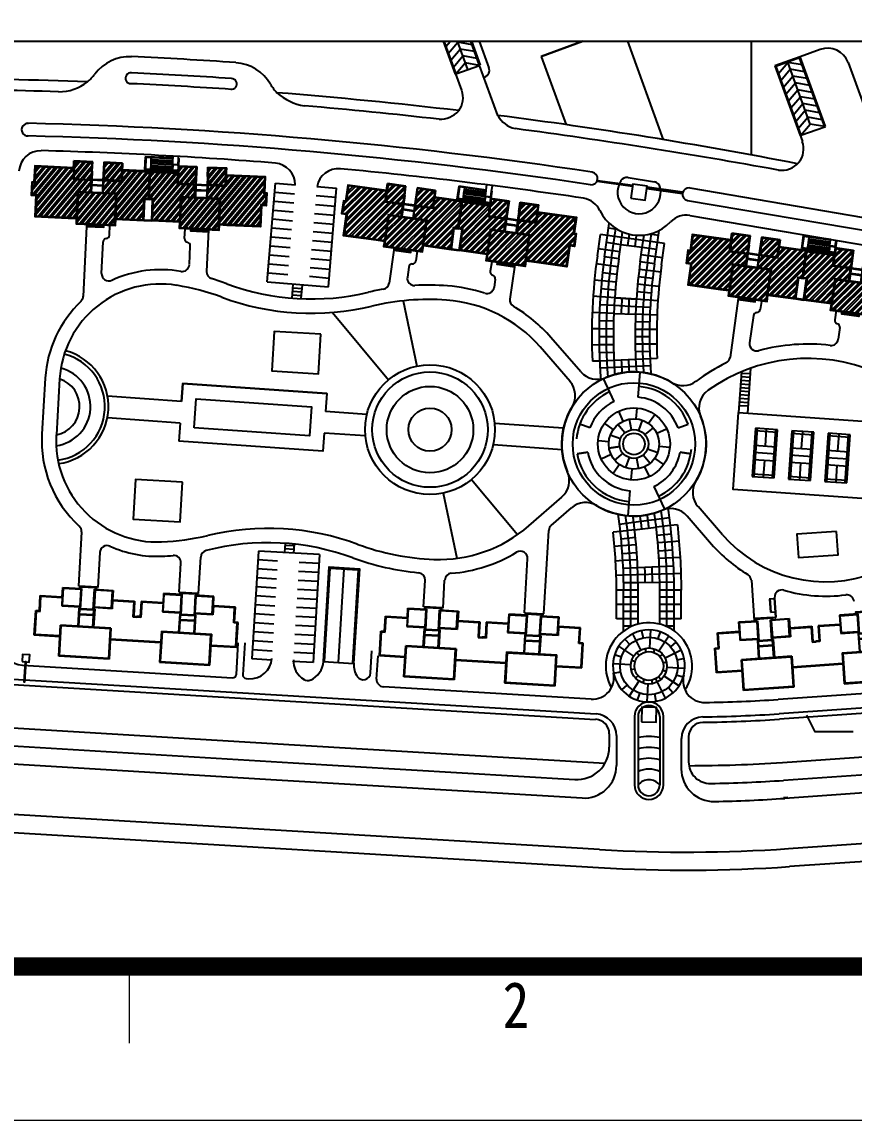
# Model space of a CAD drawing. Extents: x 802298 to 1915382, y -2285475 to -1340051.
# Drawn here: x 1333847 to 1341968, y -2285475 to -2274753 of the extents above; entities that cross this region are included whole.
import ezdxf
from ezdxf.enums import TextEntityAlignment as Align

# ---------------------------------------------------------------- set-up
doc = ezdxf.new("R2010")
doc.units = 0
doc.header["$LTSCALE"] = 1000
doc.header["$MEASUREMENT"] = 0
doc.layers.get('0').update_dxf_attribs({"linetype": 'CONTINUOUS'})
for name, color, linetype in [('PUB_HATCH', 8, 'CONTINUOUS'), ('STAIR', 2, 'CONTINUOUS'), ('建筑', 7, 'CONTINUOUS')]:
    doc.layers.add(name, color=color, linetype=linetype)
doc.layers.add('图框', color=7, linetype='CONTINUOUS', lineweight=5)
doc.styles.add('TKZ1', font='SIMHEI.TTF', dxfattribs={"width": 0.7})

# ---------------------------------------------------------------- blocks, each defined once
blk = doc.blocks.new('图框')
at = {"layer": '图框'}
for p, q in [((-114707, 749), (-114707, 1498)), ((-126000, 0), (0, 0))]:
    blk.add_line(p, q, dxfattribs=at)
at = {"layer": '图框', "const_width": 180}
blk.add_lwpolyline([(-1498, 87496), (-122254, 87496), (-122254, 1498), (-1498, 1498)], close=True, dxfattribs=at)
at = {"layer": '图框', "style": 'TKZ1', "width": 0.85}
blk.add_text('2', height=449, dxfattribs=at).set_placement((-110934, 1124), align=Align.MIDDLE)
blk = doc.blocks.new('羽毛球场')
at = {"color": 0, "linetype": 'ByBlock'}
for p, q in [((6.096, 13.4112), (0, 13.4112)), ((0, 13.4112), (0, 0)), ((6.096, 12.6492), (0, 12.6492)), ((0.4572, 13.4112), (0.4572, 0)), ((3.048, 8.6868), (3.048, 13.4112)), ((5.6388, 0), (5.6388, 13.4112)), ((6.096, 0), (6.096, 13.4112)), ((0, 8.6868), (6.096, 8.6868)), ((0, 6.7056), (6.096, 6.7056)), ((0, 4.7244), (6.096, 4.7244)), ((3.048, 4.7244), (3.048, 0)), ((0, 0.762), (6.096, 0.762)), ((0, 0), (6.096, 0))]:
    blk.add_line(p, q, dxfattribs=at)
blk = doc.blocks.new('asdgre')
at = {"layer": '建筑'}
for p, q in [((32773.31, 12865.43), (32773.46, 12868.02)), ((32773.37, 12863.12), (32773.65, 12867.81)), ((32773.46, 12868.02), (32778.65, 12867.71)), ((32773.65, 12867.81), (32778.44, 12867.52)), ((32778.44, 12867.52), (32778.16, 12862.83)), ((32778.65, 12867.71), (32778.31, 12862.02)), ((32781.91, 12861.81), (32782.25, 12867.5)), ((32782.44, 12867.29), (32782.16, 12862.59)), ((32782.25, 12867.5), (32787.44, 12867.19)), ((32787.23, 12867), (32782.44, 12867.29)), ((32786.95, 12862.31), (32787.23, 12867)), ((32787.44, 12867.19), (32787.28, 12864.59)), ((32801.41, 12866.35), (32801.26, 12863.76)), ((32801.32, 12861.45), (32801.6, 12866.14)), ((32806.6, 12866.04), (32801.41, 12866.35)), ((32801.6, 12866.14), (32806.39, 12865.85)), ((32806.26, 12860.35), (32806.6, 12866.04)), ((32766.97, 12861.6), (32767.22, 12865.79)), ((32767.16, 12861.39), (32767.41, 12865.58)), ((32767.22, 12865.79), (32773.31, 12865.43)), ((32767.41, 12865.58), (32773.3, 12865.23)), ((32773.31, 12865.43), (32773.16, 12862.93)), ((32773.16, 12862.93), (32778.35, 12862.62)), ((32773.37, 12863.12), (32773.37, 12863.12)), ((32773.37, 12863.12), (32778.16, 12862.83)), ((32787.28, 12864.59), (32787.13, 12862.1)), ((32787.27, 12864.39), (32793.16, 12864.04)), ((32787.28, 12864.59), (32793.37, 12864.23)), ((32793.16, 12864.04), (32792.91, 12859.85)), ((32793.37, 12864.23), (32793.12, 12860.03)), ((32795.17, 12864.12), (32794.92, 12859.93)), ((32795.36, 12863.91), (32795.11, 12859.72)), ((32801.26, 12863.76), (32795.17, 12864.12)), ((32801.25, 12863.56), (32795.36, 12863.91)), ((32801.26, 12863.76), (32801.11, 12861.26)), ((32806.08, 12860.56), (32806.39, 12865.85)), ((32810.2, 12865.83), (32809.86, 12860.14)), ((32810.39, 12865.61), (32810.11, 12860.92)), ((32815.39, 12865.51), (32810.2, 12865.83)), ((32815.18, 12865.33), (32810.39, 12865.61)), ((32814.9, 12860.64), (32815.18, 12865.33)), ((32815.23, 12862.92), (32815.08, 12860.42)), ((32815.23, 12862.92), (32815.39, 12865.51)), ((32821.32, 12862.56), (32815.23, 12862.92)), ((32765.56, 12854.77), (32765.97, 12861.66)), ((32765.77, 12854.96), (32766.16, 12861.45)), ((32765.97, 12861.66), (32766.97, 12861.6)), ((32766.16, 12861.45), (32767.16, 12861.39)), ((32777.93, 12862.25), (32777.63, 12857.25)), ((32778.11, 12862.03), (32777.83, 12857.24)), ((32777.93, 12862.25), (32778.13, 12862.23)), ((32778.03, 12860.54), (32782.02, 12860.3)), ((32778.04, 12860.74), (32782.03, 12860.5)), ((32778.11, 12862.03), (32782.11, 12861.79)), ((32778.15, 12862.63), (32778.13, 12862.23)), ((32778.33, 12862.22), (32781.92, 12862.01)), ((32781.82, 12857), (32782.11, 12861.79)), ((32787.13, 12862.1), (32781.94, 12862.41)), ((32782.32, 12861.98), (32782.02, 12856.99)), ((32782.14, 12862.39), (32782.12, 12861.99)), ((32782.12, 12861.99), (32782.32, 12861.98)), ((32786.95, 12862.31), (32782.16, 12862.59)), ((32792.91, 12859.85), (32794.01, 12859.78)), ((32793.12, 12860.03), (32794.02, 12859.98)), ((32794.92, 12859.93), (32794.02, 12859.98)), ((32801.11, 12861.26), (32806.1, 12860.96)), ((32801.32, 12861.45), (32806.11, 12861.16)), ((32805.88, 12860.57), (32805.58, 12855.58)), ((32805.78, 12855.57), (32806.06, 12860.36)), ((32806.08, 12860.56), (32805.88, 12860.57)), ((32810.06, 12860.12), (32806.06, 12860.36)), ((32809.87, 12860.34), (32806.28, 12860.55)), ((32810.06, 12860.12), (32809.77, 12855.33)), ((32810.27, 12860.31), (32809.97, 12855.32)), ((32810.09, 12860.72), (32810.07, 12860.32)), ((32810.27, 12860.31), (32810.07, 12860.32)), ((32815.08, 12860.42), (32810.09, 12860.72)), ((32814.9, 12860.64), (32810.11, 12860.92)), ((32814.9, 12860.64), (32814.9, 12860.64)), ((32821.11, 12862.37), (32815.22, 12862.72)), ((32820.86, 12858.18), (32821.11, 12862.37)), ((32821.07, 12858.36), (32821.32, 12862.56)), ((32772.32, 12848.96), (32772.84, 12857.54)), ((32772.54, 12849.14), (32773.03, 12857.33)), ((32786.81, 12856.71), (32772.84, 12857.54)), ((32786.6, 12856.52), (32773.03, 12857.33)), ((32795.11, 12859.72), (32794.01, 12859.78)), ((32809.97, 12858.63), (32805.98, 12858.87)), ((32809.98, 12858.83), (32805.99, 12859.06)), ((32821.86, 12858.12), (32820.86, 12858.18)), ((32822.07, 12858.3), (32821.07, 12858.36)), ((32821.47, 12851.63), (32821.86, 12858.12)), ((32821.66, 12851.42), (32822.07, 12858.3)), ((32772.65, 12854.35), (32765.56, 12854.77)), ((32772.66, 12854.55), (32765.77, 12854.96)), ((32786.6, 12856.52), (32786.11, 12848.33)), ((32786.81, 12856.71), (32786.3, 12848.12)), ((32800.79, 12855.87), (32800.27, 12847.28)), ((32800.98, 12855.66), (32800.49, 12847.47)), ((32800.79, 12855.87), (32814.76, 12855.03)), ((32800.98, 12855.66), (32814.55, 12854.85)), ((32814.06, 12846.66), (32814.55, 12854.85)), ((32814.25, 12846.45), (32814.76, 12855.03)), ((32800.6, 12852.68), (32786.62, 12853.51)), ((32800.61, 12852.87), (32786.63, 12853.71)), ((32814.57, 12851.84), (32821.66, 12851.42)), ((32814.58, 12852.04), (32821.47, 12851.63)), ((32786.3, 12848.12), (32772.32, 12848.96)), ((32786.11, 12848.33), (32772.54, 12849.14)), ((32800.27, 12847.28), (32814.25, 12846.45)), ((32800.49, 12847.47), (32814.06, 12846.66))]:
    blk.add_line(p, q, dxfattribs=at)
for points in [[(32782.85, 12867.46), (32782.88, 12868.06), (32778.09, 12868.35), (32778.06, 12867.75)], [(32782.65, 12867.47), (32782.67, 12867.87), (32778.28, 12868.13), (32778.26, 12867.74)], [(32806.01, 12866.08), (32806.04, 12866.68), (32810.83, 12866.39), (32810.8, 12865.79)], [(32806.21, 12866.06), (32806.23, 12866.46), (32810.62, 12866.2), (32810.6, 12865.8)]]:
    blk.add_lwpolyline(points, dxfattribs=at)
blk = doc.blocks.new('dgtr')
for points in [[(61135, 744779), (61052, 744185), (65805, 743517), (65889, 744111)], [(61333, 744751), (61278, 744355), (65635, 743743), (65691, 744139)], [(94606, 740075), (94523, 739481), (89770, 740149), (89853, 740743)], [(94408, 740103), (94353, 739707), (89996, 740319), (90051, 740715)]]:
    blk.add_lwpolyline(points)
at = {"layer": 'STAIR', "color": 8}
for p, q in [((79095, 761916), (78594, 758351)), ((79265, 761691), (78820, 758522)), ((86720, 760845), (79095, 761916)), ((86692, 760647), (79265, 761691)), ((80542, 759996), (80751, 761482)), ((87732, 757269), (78820, 758522)), ((80305, 758313), (80514, 759798)), ((80368, 758759), (86310, 757923)), ((80452, 759353), (86393, 758518)), ((80514, 759798), (80542, 759996)), ((80605, 760442), (86546, 759607)), ((80688, 761036), (86630, 760201)), ((80715, 758710), (80798, 759304)), ((81035, 760987), (80951, 760393)), ((81061, 758661), (81145, 759255)), ((81381, 760939), (81298, 760345)), ((81408, 758612), (81491, 759207)), ((81728, 760890), (81644, 760296)), ((81754, 758564), (81838, 759158)), ((82075, 760841), (81991, 760247)), ((82101, 758515), (82185, 759109)), ((82421, 760793), (82338, 760198)), ((82448, 758466), (82531, 759060)), ((82768, 760744), (82684, 760150)), ((82794, 758418), (82878, 759012)), ((83114, 760695), (83031, 760101)), ((83141, 758369), (83224, 758963)), ((83461, 760646), (83377, 760052)), ((83487, 758320), (83571, 758914)), ((83808, 760598), (83724, 760004)), ((83834, 758271), (83918, 758866)), ((84154, 760549), (84071, 759955)), ((84181, 758223), (84264, 758817)), ((84501, 760500), (84417, 759906)), ((84527, 758174), (84611, 758768)), ((84847, 760452), (84764, 759857)), ((84874, 758125), (84957, 758719)), ((85194, 760403), (85110, 759809)), ((85220, 758077), (85304, 758671)), ((85541, 760354), (85457, 759760)), ((85567, 758028), (85651, 758622)), ((85887, 760305), (85804, 759711)), ((85914, 757979), (85997, 758573)), ((86234, 760257), (86150, 759663)), ((86456, 758963), (86247, 757478)), ((86484, 759161), (86692, 760647)), ((86692, 760647), (86720, 760845)), ((87969, 758953), (88192, 760537)), ((88116, 758558), (88390, 760509)), ((88192, 760537), (88390, 760509)), ((87705, 757071), (78594, 758351))]:
    blk.add_line(p, q, dxfattribs=at)
at = {"layer": 'STAIR'}
blk.add_line((87918, 758586), (87941, 758755), dxfattribs=at)
at = {"layer": 'STAIR', "color": 8}
blk.add_lwpolyline([(87941, 758755), (87941, 758755), (80514, 759798), (80542, 759996), (87969, 758953)], dxfattribs=at)
at = {"layer": 'STAIR', "color": 8, "flags": 128}
blk.add_lwpolyline([(79951, 758161), (78822, 758319)], dxfattribs=at)
at = {"layer": '建筑'}
for p, q in [((59469, 762382), (58815, 757728)), ((58937, 760034), (59299, 762608)), ((64448, 761885), (59299, 762608)), ((64222, 761714), (59469, 762382)), ((64222, 761714), (63568, 757060)), ((64086, 759310), (64448, 761885)), ((58937, 760034), (58589, 757558)), ((64086, 759310), (63738, 756834)), ((67518, 761453), (66808, 756403)), ((67688, 761227), (67034, 756573)), ((72667, 760729), (67518, 761453)), ((72442, 760559), (67688, 761227)), ((72442, 760559), (71787, 755905)), ((72667, 760729), (71958, 755679)), ((87918, 758586), (87208, 753536)), ((87918, 758586), (93067, 757862)), ((58589, 757558), (59975, 757363)), ((58815, 757728), (60201, 757533)), ((59975, 757363), (63738, 756834)), ((60201, 757533), (63568, 757060)), ((63540, 756862), (63067, 753495)), ((63738, 756834), (63265, 753467)), ((66627, 755115), (63558, 755547)), ((66808, 756403), (63738, 756834)), ((66836, 756601), (63766, 757032)), ((66808, 756403), (66335, 753036)), ((66533, 753008), (67006, 756375)), ((70571, 755874), (66808, 756403)), ((70401, 756100), (67034, 756573)), ((71787, 755905), (70401, 756100)), ((71958, 755679), (70571, 755874)), ((88088, 758360), (87434, 753706)), ((88088, 758360), (92841, 757692)), ((92841, 757692), (92187, 753038)), ((93067, 757862), (92357, 752812)), ((96307, 757205), (95653, 752551)), ((95775, 754856), (96137, 757431)), ((96137, 757431), (101286, 756707)), ((96307, 757205), (101060, 756537)), ((101060, 756537), (100406, 751883)), ((100924, 754133), (101286, 756707)), ((66600, 754917), (63530, 755349)), ((87208, 753536), (88594, 753341)), ((87434, 753706), (88820, 753511)), ((88594, 753341), (92357, 752812)), ((88820, 753511), (92187, 753038)), ((91686, 749473), (92159, 752840)), ((92357, 752812), (91884, 749445)), ((92357, 752812), (95427, 752381)), ((92385, 753010), (95455, 752579)), ((95427, 752381), (94954, 749014)), ((95625, 752353), (95152, 748986)), ((95775, 754856), (95427, 752381)), ((99190, 751852), (95427, 752381)), ((99020, 752078), (95653, 752551)), ((100924, 754133), (100576, 751657)), ((92148, 751327), (95218, 750895)), ((92176, 751525), (95246, 751093)), ((100406, 751883), (99020, 752078)), ((100576, 751657), (99190, 751852)), ((77032, 744363), (79211, 744057)), ((77060, 744561), (79239, 744255))]:
    blk.add_line(p, q, dxfattribs=at)
for points in [[(59034, 760727), (48340, 762230), (47713, 757774), (47119, 757857), (46618, 754292), (47905, 754111), (47084, 748269), (56195, 746988), (56195, 746988), (58472, 746668), (58264, 745183), (69058, 743666), (69308, 745448), (77032, 744363), (77853, 750205), (79042, 750038)], [(59007, 760529), (48510, 762004), (47883, 757548), (47289, 757631), (46844, 754462), (48131, 754281), (47310, 748439), (56025, 747214), (56025, 747214), (58500, 746866)], [(69336, 745646), (76862, 744589), (77683, 750431), (78871, 750264), (79901, 757592), (72375, 758650)], [(87653, 756705), (72403, 758848)], [(78871, 750264), (79901, 757592)], [(79069, 750236), (80099, 757564)], [(86963, 743169), (79437, 744227), (80258, 750069), (79069, 750236), (80099, 757564), (87625, 756507)], [(69308, 745448), (70296, 752479), (59502, 753996), (58472, 746668)], [(69138, 745674), (70070, 752309), (59672, 753770), (58698, 746838)], [(101022, 754826), (111717, 753323), (111090, 748867), (111685, 748783), (111184, 745218), (109896, 745399), (109075, 739556), (99965, 740837), (99965, 740837), (97687, 741157), (97478, 739672), (86684, 741189), (86935, 742971), (79211, 744057), (80032, 749899), (78844, 750066)], [(100994, 754628), (111491, 753153), (110864, 748696), (111459, 748613), (111013, 745444), (109726, 745625), (108905, 739782), (100190, 741007), (100190, 741007), (97715, 741355)], [(86935, 742971), (87923, 750002), (98717, 748485), (97687, 741157)], [(87161, 743141), (88093, 749776), (98491, 748315), (97517, 741383)], [(58698, 746838), (58489, 745353), (68887, 743892), (69138, 745674)], [(97517, 741383), (97308, 739897), (86910, 741359), (87161, 743141)]]:
    blk.add_lwpolyline(points, dxfattribs=at)
blk = doc.blocks.new('dsfrevfe')
at = {"layer": 'PUB_HATCH'}
for p, q in [((-37430, 388770), (-37313, 388448)), ((-37423, 388770), (-37307, 388450)), ((-37404, 388717), (-37360, 388770)), ((-37075, 388534), (-37161, 388770)), ((-37153, 388770), (-37068, 388537)), ((-37078, 388770), (-36984, 388510)), ((-36474, 388621), (-36066, 388770)), ((-36066, 388770), (-36474, 388621)), ((-35279, 387808), (-35629, 388770)), ((-34422, 387658), (-34422, 388770)), ((-37380, 388650), (-37288, 388759)), ((-37355, 388584), (-37264, 388693)), ((-37148, 388735), (-37288, 388759)), ((-37124, 388668), (-37264, 388693)), ((-33749, 388689), (-33947, 388617)), ((-37331, 388517), (-37239, 388626)), ((-37307, 388450), (-37215, 388559)), ((-37099, 388601), (-37239, 388626)), ((-37075, 388534), (-37215, 388559)), ((-36474, 388621), (-36231, 387954)), ((-33947, 388617), (-34192, 388528)), ((-33951, 388608), (-34183, 388523)), ((-34158, 388454), (-34066, 388562)), ((-33926, 388538), (-34066, 388562)), ((-33706, 387934), (-33951, 388608)), ((-33700, 387936), (-33947, 388617)), ((-33478, 388563), (-33152, 387667)), ((-37313, 388448), (-37307, 388450)), ((-37307, 388450), (-37075, 388534)), ((-37307, 388450), (-37307, 388450)), ((-37248, 388290), (-37307, 388450)), ((-37075, 388534), (-37068, 388537)), ((-36897, 388044), (-37075, 388534)), ((-34192, 388528), (-33945, 387850)), ((-34192, 388528), (-33924, 387792)), ((-34183, 388523), (-33939, 387852)), ((-34133, 388387), (-34042, 388496)), ((-33902, 388471), (-34042, 388496)), ((-37033, 388418), (-37026, 388420)), ((-34109, 388320), (-34017, 388429)), ((-34085, 388253), (-33993, 388362)), ((-33877, 388404), (-34017, 388429)), ((-33853, 388337), (-33993, 388362)), ((-34060, 388186), (-33969, 388295)), ((-33829, 388270), (-33969, 388295)), ((-34036, 388119), (-33944, 388228)), ((-34012, 388052), (-33920, 388161)), ((-33804, 388204), (-33944, 388228)), ((-33780, 388137), (-33920, 388161)), ((-35381, 388090), (-35381, 388090)), ((-33987, 387986), (-33896, 388095)), ((-33963, 387919), (-33871, 388028)), ((-33756, 388070), (-33896, 388095)), ((-33731, 388003), (-33871, 388028)), ((-33939, 387852), (-33847, 387961)), ((-33939, 387852), (-33706, 387934)), ((-33707, 387936), (-33847, 387961)), ((-33706, 387934), (-33700, 387936)), ((-33945, 387850), (-33939, 387852)), ((-40067, 387629), (-40067, 387647)), ((-40015, 387623), (-40014, 387644)), ((-39147, 386420), (-39066, 387384)), ((-39066, 387384), (-38873, 387368)), ((-35626, 387439), (-35369, 387395)), ((-39073, 387297), (-38880, 387281)), ((-38662, 387350), (-38470, 387334)), ((-38551, 386370), (-38470, 387334)), ((-37010, 387317), (-37003, 387366)), ((-36958, 387306), (-36950, 387359)), ((-35024, 387337), (-33195, 387026)), ((-39081, 387209), (-38888, 387193)), ((-38677, 387175), (-38484, 387159)), ((-38670, 387263), (-38477, 387247)), ((-35045, 387215), (-33215, 386905)), ((-39088, 387121), (-38895, 387105)), ((-38685, 387087), (-38492, 387071)), ((-35022, 387069), (-33239, 386766)), ((-40912, 386961), (-40943, 386278)), ((-40688, 386877), (-40684, 386972)), ((-39103, 386946), (-38910, 386930)), ((-39095, 387034), (-38902, 387017)), ((-38692, 387000), (-38499, 386984)), ((-35856, 386664), (-35810, 386990)), ((-39954, 386843), (-39950, 386938)), ((-39722, 386928), (-39741, 386522)), ((-39110, 386858), (-38917, 386842)), ((-38699, 386912), (-38506, 386896)), ((-35925, 386673), (-35896, 386883)), ((-35826, 386873), (-35896, 386883)), ((-35338, 386804), (-35826, 386873)), ((-35731, 386930), (-35816, 386943)), ((-35786, 386654), (-35746, 386940)), ((-35697, 386783), (-35680, 386905)), ((-35627, 386774), (-35611, 386884)), ((-35557, 386764), (-35542, 386874)), ((-35487, 386754), (-35470, 386876)), ((-35437, 386605), (-35397, 386891)), ((-35328, 386874), (-35414, 386886)), ((-35368, 386595), (-35322, 386921)), ((-40764, 386502), (-40750, 386810)), ((-39907, 386588), (-39899, 386771)), ((-39117, 386771), (-38925, 386754)), ((-38714, 386737), (-38521, 386720)), ((-38707, 386824), (-38514, 386808)), ((-37913, 386730), (-37959, 386408)), ((-35846, 386733), (-35916, 386743)), ((-35706, 386714), (-35846, 386733)), ((-35697, 386783), (-35836, 386803)), ((-35716, 386644), (-35697, 386783)), ((-35487, 386754), (-35697, 386783)), ((-35507, 386615), (-35487, 386754)), ((-35348, 386735), (-35487, 386754)), ((-35269, 386794), (-35338, 386804)), ((-35298, 386585), (-35269, 386794)), ((-39125, 386683), (-38932, 386667)), ((-38721, 386649), (-38529, 386633)), ((-37685, 386719), (-37698, 386625)), ((-35716, 386644), (-35856, 386664)), ((-35358, 386665), (-35497, 386684)), ((-35288, 386655), (-35358, 386665)), ((-39132, 386595), (-38939, 386579)), ((-38729, 386561), (-38536, 386545)), ((-37766, 386565), (-37780, 386465)), ((-36957, 386617), (-36971, 386523)), ((-36735, 386565), (-36779, 386252)), ((-35866, 386586), (-35936, 386595)), ((-35726, 386568), (-35866, 386586)), ((-35377, 386524), (-35517, 386542)), ((-35368, 386595), (-35507, 386615)), ((-35307, 386515), (-35377, 386524)), ((-39147, 386420), (-38551, 386370)), ((-39140, 386508), (-38947, 386491)), ((-38736, 386474), (-38543, 386457)), ((-36922, 386446), (-36934, 386366)), ((-35883, 386430), (-35953, 386437)), ((-35743, 386417), (-35883, 386430)), ((-35735, 386492), (-35875, 386508)), ((-35386, 386453), (-35525, 386469)), ((-38904, 386262), (-38893, 386398)), ((-38899, 386328), (-38811, 386321)), ((-38896, 386363), (-38808, 386356)), ((-38816, 386256), (-38805, 386391)), ((-35750, 386340), (-35890, 386352)), ((-35399, 386311), (-35540, 386323)), ((-35393, 386382), (-35533, 386396)), ((-35323, 386376), (-35393, 386382)), ((-38901, 386293), (-38814, 386286)), ((-35896, 386274), (-35967, 386279)), ((-35761, 386188), (-35901, 386196)), ((-35545, 386250), (-35896, 386274)), ((-35756, 386264), (-35545, 386250)), ((-35335, 386235), (-35545, 386250)), ((-34550, 386257), (-34630, 385682)), ((-34321, 386247), (-34335, 386151)), ((-35905, 386117), (-35975, 386120)), ((-35764, 386112), (-35905, 386117)), ((-35764, 386112), (-35553, 386103)), ((-35550, 386177), (-35761, 386188)), ((-35342, 386095), (-35553, 386103)), ((-35409, 386169), (-35550, 386177)), ((-34402, 386091), (-34440, 385825)), ((-33594, 386144), (-33607, 386050)), ((-35767, 386035), (-35908, 386039)), ((-35415, 386026), (-35556, 386030)), ((-36086, 385541), (-36378, 385877)), ((-35909, 385961), (-35979, 385962)), ((-35768, 385959), (-35909, 385961)), ((-35769, 385883), (-35909, 385882)), ((-35346, 385954), (-35557, 385956)), ((-35417, 385883), (-35557, 385883)), ((-33559, 385973), (-33575, 385860)), ((-36192, 385448), (-36484, 385785)), ((-35909, 385804), (-35979, 385803)), ((-35768, 385806), (-35909, 385804)), ((-35346, 385813), (-35557, 385810)), ((-35766, 385730), (-35907, 385726)), ((-35552, 385663), (-35763, 385653)), ((-35414, 385741), (-35555, 385736)), ((-35412, 385669), (-35552, 385663)), ((-35341, 385672), (-35412, 385669)), ((-35904, 385647), (-35974, 385644)), ((-35763, 385653), (-35904, 385647)), ((-35408, 385599), (-35900, 385577)), ((-41314, 385481), (-41347, 384934)), ((-41174, 385472), (-41206, 384925)), ((-35761, 385252), (-35865, 385475)), ((-35528, 385293), (-35506, 385539)), ((-39971, 385428), (-39983, 385252)), ((-38566, 385329), (-39971, 385428)), ((-39983, 385252), (-40706, 385303)), ((-38566, 385329), (-38578, 385154)), ((-38175, 385126), (-38578, 385154)), ((-35672, 385061), (-35717, 385156)), ((-35546, 385083), (-35537, 385188)), ((-35427, 385039), (-35366, 385126)), ((-39998, 385041), (-40708, 385091)), ((-39998, 385041), (-40010, 384866)), ((-36255, 384991), (-36928, 385038)), ((-35998, 384994), (-36097, 385030)), ((-35770, 384979), (-35856, 385039)), ((-35658, 384945), (-35726, 385026)), ((-35592, 384976), (-35611, 385080)), ((-35520, 384970), (-35484, 385069)), ((-35138, 384994), (-35039, 385030)), ((-38593, 384943), (-38605, 384768)), ((-38190, 384915), (-38593, 384943)), ((-35700, 384886), (-35799, 384922)), ((-35460, 384928), (-35379, 384996)), ((-35345, 384942), (-35249, 384986)), ((-38605, 384768), (-40010, 384866)), ((-36270, 384781), (-36943, 384828)), ((-35813, 384859), (-35919, 384868)), ((-35707, 384813), (-35811, 384795)), ((-35811, 384795), (-35707, 384813)), ((-35322, 384816), (-35217, 384807)), ((-36122, 384740), (-36018, 384758)), ((-36018, 384758), (-36122, 384740)), ((-35791, 384733), (-35887, 384689)), ((-35676, 384747), (-35757, 384679)), ((-35616, 384705), (-35652, 384606)), ((-35543, 384699), (-35525, 384595)), ((-35477, 384730), (-35409, 384649)), ((-35436, 384789), (-35336, 384753)), ((-35366, 384696), (-35280, 384636)), ((-35013, 384740), (-35117, 384758)), ((-35117, 384758), (-35013, 384740)), ((-35709, 384636), (-35770, 384549)), ((-35589, 384592), (-35599, 384487)), ((-35464, 384614), (-35419, 384518)), ((-35608, 384382), (-35629, 384136)), ((-35374, 384423), (-35270, 384199)), ((-36595, 384038), (-36271, 384319)), ((-36375, 384042), (-36179, 384213)), ((-34704, 383951), (-34943, 384226)), ((-35710, 384055), (-35571, 384073)), ((-35571, 384073), (-35221, 384118)), ((-35050, 384134), (-34810, 383859)), ((-40960, 383979), (-40991, 383448)), ((-36448, 383177), (-36399, 383993)), ((-35701, 383984), (-35771, 383976)), ((-35562, 384000), (-35701, 383984)), ((-35212, 384040), (-35352, 384024)), ((-35344, 383947), (-35203, 383961)), ((-35142, 384048), (-35212, 384040)), ((-38887, 383842), (-38975, 383847)), ((-35687, 383841), (-35757, 383835)), ((-35694, 383912), (-35554, 383926)), ((-35547, 383853), (-35687, 383841)), ((-35196, 383883), (-35336, 383871)), ((-35126, 383889), (-35196, 383883)), ((-40781, 383778), (-40802, 383437)), ((-39818, 383378), (-39797, 383732)), ((-39234, 383792), (-39297, 382738)), ((-38637, 383757), (-39234, 383792)), ((-38889, 383807), (-38977, 383812)), ((-38637, 383757), (-38700, 382703)), ((-35682, 383769), (-35541, 383779)), ((-35330, 383795), (-35190, 383805)), ((-35115, 383730), (-35185, 383726)), ((-40008, 383390), (-39991, 383674)), ((-39046, 383693), (-39239, 383705)), ((-38642, 383669), (-38835, 383680)), ((-38642, 383669), (-38835, 383680)), ((-36638, 383188), (-36606, 383714)), ((-35677, 383698), (-35747, 383694)), ((-35536, 383706), (-35677, 383698)), ((-35673, 383626), (-35533, 383632)), ((-35533, 383632), (-35322, 383641)), ((-35185, 383726), (-35326, 383718)), ((-35322, 383641), (-35181, 383647)), ((-39057, 383517), (-39250, 383529)), ((-39051, 383605), (-39245, 383617)), ((-38647, 383581), (-38841, 383593)), ((-35671, 383555), (-35741, 383553)), ((-35178, 383569), (-35671, 383555)), ((-35108, 383571), (-35178, 383569)), ((-39062, 383429), (-39255, 383441)), ((-38658, 383405), (-38851, 383417)), ((-38653, 383493), (-38846, 383505)), ((-37622, 383247), (-37606, 383505)), ((-37432, 383235), (-37416, 383508)), ((-35739, 383129), (-35739, 383411)), ((-35669, 383411), (-35739, 383411)), ((-35669, 383483), (-35529, 383485)), ((-35669, 383012), (-35669, 383411)), ((-35528, 383411), (-35669, 383411)), ((-35598, 383053), (-35598, 383411)), ((-35529, 383485), (-35317, 383488)), ((-35528, 383078), (-35528, 383411)), ((-35317, 383488), (-35177, 383490)), ((-35176, 383411), (-35317, 383411)), ((-35317, 383078), (-35317, 383411)), ((-35246, 383053), (-35246, 383411)), ((-35176, 383012), (-35176, 383411)), ((-35106, 383411), (-35176, 383411)), ((-35106, 383129), (-35106, 383411)), ((-34422, 383506), (-34395, 383110)), ((-39067, 383342), (-39260, 383353)), ((-38663, 383317), (-38856, 383329)), ((-35528, 383341), (-35669, 383341)), ((-35176, 383341), (-35317, 383341)), ((-34182, 383142), (-34195, 383336)), ((-39072, 383254), (-39266, 383265)), ((-38668, 383230), (-38862, 383241)), ((-35669, 383270), (-35739, 383270)), ((-35528, 383270), (-35669, 383270)), ((-35528, 383200), (-35669, 383200)), ((-35528, 383078), (-35528, 383270)), ((-35176, 383270), (-35317, 383270)), ((-35317, 383078), (-35317, 383270)), ((-35176, 383200), (-35317, 383200)), ((-35106, 383270), (-35176, 383270)), ((-39083, 383078), (-39276, 383090)), ((-39078, 383166), (-39271, 383177)), ((-38674, 383142), (-38867, 383153)), ((-35669, 383129), (-35739, 383129)), ((-35528, 383129), (-35669, 383129)), ((-35176, 383129), (-35317, 383129)), ((-35106, 383129), (-35176, 383129)), ((-34217, 383143), (-34186, 383145)), ((-34217, 383141), (-34184, 383144)), ((-34217, 383140), (-34182, 383142)), ((-39088, 382990), (-39281, 383002)), ((-38684, 382966), (-38877, 382978)), ((-38679, 383054), (-38872, 383065)), ((-35585, 383059), (-35669, 383059)), ((-35501, 382827), (-35580, 382984)), ((-35494, 383014), (-35479, 382945)), ((-35494, 383014), (-35479, 382945)), ((-35312, 383004), (-35334, 382937)), ((-35176, 383059), (-35259, 383059)), ((-39367, 382894), (-39386, 382584)), ((-39093, 382902), (-39287, 382914)), ((-38689, 382878), (-38883, 382890)), ((-35656, 382932), (-35610, 382880)), ((-35326, 382816), (-35229, 382963)), ((-35159, 382903), (-35212, 382857)), ((-45896, 382797), (-35938, 382201)), ((-39099, 382815), (-39292, 382826)), ((-38695, 382790), (-38888, 382802)), ((-38140, 382601), (-38127, 382817)), ((-38080, 382541), (-38066, 382769)), ((-35757, 382780), (-35690, 382758)), ((-35539, 382801), (-35516, 382775)), ((-35458, 382842), (-35451, 382807)), ((-35458, 382842), (-35451, 382807)), ((-35367, 382836), (-35378, 382803)), ((-35291, 382786), (-35317, 382763)), ((-45983, 382749), (-35942, 382148)), ((-39104, 382727), (-39297, 382738)), ((-39044, 382722), (-39044, 382723)), ((-38893, 382714), (-38893, 382718)), ((-38700, 382703), (-38893, 382714)), ((-35598, 382680), (-35774, 382690)), ((-35589, 382725), (-35556, 382714)), ((-35250, 382705), (-35285, 382698)), ((-35247, 382659), (-35071, 382649)), ((-35078, 382741), (-35147, 382726)), ((-35767, 382598), (-35698, 382612)), ((-35595, 382634), (-35560, 382641)), ((-35554, 382552), (-35528, 382576)), ((-35305, 382538), (-35329, 382564)), ((-35255, 382614), (-35289, 382625)), ((-35088, 382559), (-35155, 382581)), ((-39353, 382546), (-39326, 382545)), ((-35987, 382345), (-38014, 382466)), ((-35685, 382435), (-35633, 382482)), ((-35519, 382522), (-35616, 382375)), ((-35478, 382502), (-35467, 382536)), ((-35387, 382497), (-35394, 382531)), ((-35359, 382544), (-35264, 382355)), ((-35343, 382512), (-35264, 382355)), ((-35188, 382406), (-35235, 382459)), ((-35533, 382335), (-35511, 382402)), ((-35351, 382325), (-35365, 382394)), ((-32752, 382440), (-34162, 382342)), ((-45542, 382299), (-38882, 381901)), ((-45482, 382119), (-38893, 381725)), ((-35563, 382177), (-35563, 381508)), ((-35528, 382177), (-35528, 381508)), ((-35317, 382177), (-35317, 381508)), ((-35282, 382177), (-35282, 381508)), ((-45479, 381943), (-39111, 381562)), ((-35810, 382008), (-35810, 381877)), ((-35739, 381990), (-35739, 381697)), ((-35106, 381961), (-35106, 381663)), ((-35035, 381978), (-35035, 381733)), ((-38882, 381901), (-35852, 381720)), ((-38893, 381725), (-36145, 381561)), ((-32987, 381630), (-34107, 381552)), ((-39111, 381562), (-36075, 381381)), ((-35903, 380877), (-45259, 381436)), ((-34110, 381386), (-34065, 381389)), ((-33185, 381440), (-34095, 381377)), ((-25628, 381467), (-34061, 380885)), ((-25616, 381292), (-34049, 380710)), ((-45234, 381258), (-35914, 380701))]:
    blk.add_line(p, q, dxfattribs=at)
at = {"layer": 'PUB_HATCH', "color": 0}
for p, q in [((-34244, 383321), (-34235, 383195)), ((-34242, 383321), (-34244, 383321)), ((-34243, 383332), (-34233, 383195)), ((-34241, 383332), (-34243, 383332)), ((-34241, 383332), (-34232, 383195)), ((-34198, 383324), (-34240, 383321)), ((-34199, 383335), (-34186, 383145)), ((-34197, 383335), (-34199, 383335)), ((-34197, 383335), (-34189, 383223)), ((-34197, 383335), (-34184, 383144)), ((-34195, 383325), (-34196, 383325)), ((-34195, 383325), (-34182, 383142)), ((-34235, 383195), (-34189, 383198))]:
    blk.add_line(p, q, dxfattribs=at)
at = {"layer": 'PUB_HATCH'}
for points in [[(-48040, 388770), (-23400, 388770), (-23400, 379734), (-48040, 379734)], [(-35598, 387236), (-35458, 387216), (-35439, 387355), (-35578, 387375)], [(-38623, 385909), (-39079, 385936), (-39103, 385550), (-38646, 385523)], [(-39860, 384996), (-39840, 385277), (-38716, 385199), (-38736, 384918)], [(-34547, 385144), (-32918, 385030), (-32971, 384278), (-34600, 384392)], [(-39975, 384463), (-40432, 384490), (-40456, 384104), (-39999, 384077)], [(-33591, 383984), (-33978, 383957), (-33962, 383729), (-33575, 383755)], [(-41540, 382712), (-41470, 382708), (-41466, 382779), (-41536, 382783)], [(-41511, 382711), (-41522, 382514), (-41512, 382513), (-41500, 382710)], [(-35493, 382125), (-35352, 382122), (-35349, 382263), (-35490, 382266)]]:
    blk.add_lwpolyline(points, close=True, dxfattribs=at)
for points in [[(-37191, 388492), (-37292, 388770)], [(-33847, 387961), (-34067, 388565)], [(-35581, 387352), (-35926, 387401), (-35925, 387411), (-35580, 387363)], [(-35442, 387333), (-35097, 387284), (-35095, 387295), (-35440, 387343)], [(-37820, 386234), (-37688, 385597)], [(-38512, 386121), (-37965, 385463)], [(-34429, 385576), (-34459, 385138)], [(-34519, 385541), (-34547, 385144)], [(-34525, 385460), (-34437, 385454)], [(-34523, 385495), (-34435, 385489)], [(-34520, 385530), (-34432, 385524)], [(-39983, 385252), (-39971, 385428), (-38566, 385329), (-38578, 385154)], [(-34532, 385355), (-34445, 385348)], [(-34530, 385390), (-34442, 385383)], [(-34528, 385425), (-34440, 385419)], [(-34540, 385249), (-34452, 385243)], [(-34537, 385284), (-34450, 385278)], [(-34535, 385319), (-34447, 385313)], [(-34542, 385214), (-34455, 385208)], [(-38593, 384943), (-38605, 384768), (-40010, 384866)], [(-37153, 384490), (-36705, 383952)], [(-37430, 384356), (-37298, 383721)], [(-35562, 384000), (-35352, 384024)], [(-38974, 383867), (-38979, 383777)], [(-38886, 383859), (-38892, 383772)], [(-38599, 382713), (-38543, 383637), (-38248, 383619), (-38304, 382695)], [(-38588, 382712), (-38534, 383626), (-38259, 383609), (-38314, 382696)], [(-38451, 382704), (-38397, 383618)], [(-35412, 382845), (-35402, 383021)], [(-35569, 382766), (-35716, 382863)], [(-35265, 382748), (-35108, 382827)], [(-38599, 382713), (-38304, 382695)], [(-35275, 382573), (-35128, 382476)], [(-35433, 382494), (-35443, 382318)], [(-32979, 382283), (-34152, 382202)], [(-32975, 382230), (-34148, 382149)], [(-33428, 382025), (-33799, 382025), (-33880, 382188)], [(-34119, 381728), (-32999, 381805)]]:
    blk.add_lwpolyline(points, dxfattribs=at)
blk.add_lwpolyline([(-41736, 382903), (-41736, 382888, 0.396826), (-41538, 382677), (-39486, 382554, 0.414213), (-39449, 382587), (-39431, 382896)], format="xyb", dxfattribs=at)
for centre, radius in [((-37559, 384977), 634), ((-37559, 384977), 563), ((-35568, 384837), 704), ((-37559, 384977), 422), ((-35568, 384837), 598), ((-37559, 384977), 211), ((-35568, 384837), 352), ((-35568, 384837), 246), ((-35568, 384837), 141), ((-35568, 384837), 106), ((-35422, 382669), 282), ((-35422, 382669), 176), ((-35422, 382669), 141)]:
    blk.add_circle(centre, radius, dxfattribs=at)
for centre, radius, start, end in [((-33677, 388490), 211, 20, 110), ((-40491, 388197), 422, 87.3598, 143.5799), ((-42539, 343787), 44880, 86.0568, 87.3598), ((-39482, 388139), 422, 29.8368, 86.0568), ((-41171, 388699), 422, 309.4864, 323.5799), ((-40479, 388408), 52.9, 83.6546, 270.9167), ((-42397, 346522), 41983, 86.0388, 87.3729), ((-37050, 388486), 70.4, 290, 20), ((-42539, 343787), 44616, 87.8977, 91.8304), ((-41181, 388728), 452, 269.6477, 308.0939), ((-42592, 342758), 45646, 86.112, 87.3452), ((-39497, 388352), 52.7, 262.233, 90), ((-38749, 388559), 422, 209.8368, 223.9302), ((-42539, 343787), 44510, 88.2552, 91.5958), ((-42539, 343787), 44616, 83.227, 85.5189), ((-38685, 388693), 564, 229.2483, 259.8433), ((-37447, 388217), 211, 323.3443, 20), ((-42539, 343787), 44510, 83.4616, 85.1614), ((-37469, 388268), 261, 269.5546, 317.2513), ((-42539, 343787), 44616, 78.9291, 82.7347), ((-36673, 388163), 253, 207.9638, 257.2205), ((-41483, 387906), 61.6, 86.4963, 270.7596), ((-42539, 343787), 44194, 81.458, 88.6324), ((-44053, 333054), 55349, 79.701, 82.3957), ((-42539, 343787), 44070, 81.458, 88.6324), ((-41360, 387489), 211, 88.4543, 176.5778), ((-42539, 343787), 43930, 85.4683, 88.4543), ((-34123, 387719), 211, 320.3742, 20), ((-39085, 387368), 211, 359.995, 85.4683), ((-38454, 387314), 211, 84.6379, 169.9703), ((-42539, 343787), 43930, 81.5197, 84.6379), ((-35984, 387429), 61.6, 261.458, 81.458), ((-34128, 387733), 224, 262.2631, 318.4853), ((-35518, 387296), 211, 148.3499, 12.3985), ((-35638, 387369), 70.4, 80.3742, 148.3499), ((-35381, 387326), 70.4, 12.3985, 80.3742), ((-35034, 387276), 61.6, 80.3742, 260.3742), ((-36092, 387027), 211, 25.0787, 81.5197), ((-35518, 387296), 422, 205.0787, 316.6252), ((-35057, 386860), 211, 80.3742, 136.6252), ((-40715, 386808), 35.2, 97.1633, 177.3754), ((-40723, 386878), 35.2, 277.1633, 357.3754), ((-39919, 386841), 35.2, 177.3754, 257.5876), ((-39934, 386773), 35.2, 357.3754, 77.5876), ((-37733, 386630), 35.2, 271.7877, 352), ((-30383, 385895), 5597, 171.9999, 182.5652), ((-30383, 385895), 5526, 171.9999, 184.4878), ((-30383, 385895), 5456, 171.9999, 184.2196), ((-30383, 385895), 5386, 171.9999, 176.0635), ((-40190, 385413), 1126, 79.7836, 114.8918), ((-39978, 386591), 70.4, 259.7836, 357.3754), ((-39671, 386519), 70.4, 177.3754, 253.308), ((-37731, 386560), 35.2, 91.7877, 171.9999), ((-36936, 386518), 35.2, 172, 252.2121), ((-30383, 385895), 5174, 171.9999, 176.0635), ((-30383, 385895), 5104, 171.9999, 184.0371), ((-30383, 385895), 5034, 171.9999, 184.2464), ((-30383, 385895), 4963, 171.9999, 182.5652), ((-40694, 386499), 70.4, 177.3754, 294.8918), ((-40419, 384024), 2534, 69.7428, 73.308), ((-38028, 386418), 70.4, 280.1439, 351.9999), ((-37710, 386455), 70.4, 171.9999, 273.0978), ((-36957, 386451), 35.2, 351.9999, 72.2121), ((-40190, 385413), 986, 80.6352, 176.5778), ((-40419, 384024), 2394, 69.7428, 80.6352), ((-38713, 388647), 2394, 249.7428, 283.4128), ((-37570, 383854), 2534, 100.1439, 103.4128), ((-37570, 383854), 2534, 85.8979, 93.0978), ((-37494, 384907), 1478, 71.5303, 85.8979), ((-37003, 386376), 70.4, 251.5303, 351.9999), ((-40190, 385413), 1126, 133.4981, 176.5778), ((-41014, 386282), 70.4, 313.4981, 357.3754), ((-38713, 388647), 2534, 249.7428, 283.4128), ((-37570, 383854), 2394, 85.8979, 103.4128), ((-37494, 384907), 1338, 41, 85.8979), ((-36709, 386242), 70.4, 171.9999, 239.56), ((-30383, 385895), 5386, 176.0635, 177.6889), ((-30383, 385895), 5315, 176.0635, 177.6889), ((-30383, 385895), 5245, 176.0635, 177.6889), ((-30383, 385895), 5174, 176.0635, 177.6889), ((-37494, 384907), 1478, 41, 59.56), ((-30383, 385895), 5386, 177.6889, 182.5652), ((-30383, 385895), 5174, 177.6889, 182.5652), ((-34367, 386086), 35.2, 91.7878, 172), ((-34370, 386156), 35.2, 271.7878, 352), ((-33572, 386045), 35.2, 172, 252.2122), ((-33594, 385978), 35.2, 352, 72.2122), ((-34370, 385816), 70.4, 172, 285.2718), ((-33869, 383982), 1830, 83.2044, 105.2718), ((-33644, 385869), 70.4, 263.2044, 352), ((-41260, 385203), 528, 277.6201, 75.5356), ((-41260, 385203), 563, 277.8911, 75.2646), ((-30383, 385895), 5315, 182.5652, 183.9166), ((-30383, 385895), 5245, 182.5652, 183.8782), ((-30383, 385895), 5174, 182.5652, 183.9169), ((-33869, 383982), 1690, 67.0214, 125.2674), ((-34700, 385692), 70.4, 295.9215, 352), ((-41260, 385203), 387, 277.9088, 75.2469), ((-30383, 385895), 5386, 182.5652, 184.0303), ((-33869, 383982), 1830, 115.9215, 126.7329), ((-41260, 385203), 282, 281.0553, 72.1003), ((-36352, 385310), 211, 328.9202, 41), ((-35927, 385679), 211, 221, 293.0798), ((-35568, 384837), 704, 58.5482, 113.0798), ((-35090, 385618), 211, 238.5482, 306.7329), ((-35568, 384837), 563, 115, 175), ((-35568, 384837), 563, 20, 85), ((-34723, 385189), 211, 125.2674, 202.5926), ((-35568, 384837), 458, 115, 160), ((-35568, 384837), 458, 20, 85), ((-35568, 384837), 704, 148.9202, 203.0798), ((-35568, 384837), 704, 328.9202, 22.5926), ((-40223, 384866), 1126, 176.5778, 227.5711), ((-40223, 384866), 986, 176.5778, 272.5205), ((-35568, 384837), 563, 190, 265), ((-35568, 384837), 458, 190, 265), ((-35568, 384837), 458, 295, 350), ((-35568, 384837), 563, 295, 355), ((-36410, 384479), 211, 311, 23.0798), ((-34784, 384365), 211, 148.9202, 221), ((-36040, 384054), 211, 58.9202, 131), ((-35568, 384837), 704, 238.9202, 293.0798), ((-40702, 383411), 5386, 6.5326, 8.0149), ((-40702, 383411), 5456, 0, 8.1623), ((-35209, 383995), 211, 41, 113.0798), ((-40702, 383411), 5526, 0, 8.386), ((-40702, 383411), 5034, 0, 8.4513), ((-40702, 383411), 5104, 0, 8.1916), ((-40702, 383411), 5174, 6.5326, 8.0259), ((-40702, 383411), 5245, 6.5326, 7.9447), ((-40702, 383411), 5315, 6.5326, 7.9421), ((-41030, 383983), 70.4, 356.5778, 47.5711), ((-40284, 386273), 2394, 272.5205, 283.4128), ((-39141, 381479), 2534, 69.7428, 103.4128), ((-37473, 385047), 1338, 267.9593, 311), ((-36329, 383989), 70.4, 131, 176.5778), ((-40702, 383411), 4963, 0, 6.5326), ((-40702, 383411), 5174, 2.4497, 6.5326), ((-40702, 383411), 5386, 2.4497, 6.5326), ((-40702, 383411), 5597, 0, 6.5326), ((-33695, 384829), 1338, 221, 291.374), ((-40711, 383774), 70.4, 65.9105, 176.5778), ((-40223, 384866), 1126, 245.9105, 272.5205), ((-39141, 381479), 2394, 69.7428, 104.5868), ((-37435, 386103), 2394, 249.7428, 267.9593), ((-33695, 384829), 1478, 221, 238.9925), ((-40284, 386273), 2534, 272.5205, 274.924), ((-40061, 383678), 70.4, 356.5778, 94.924), ((-39726, 383728), 70.4, 104.5868, 176.5778), ((-37473, 385047), 1478, 274.7118, 300.9257), ((-36677, 383719), 70.4, 356.5778, 120.9257), ((-37435, 386103), 2534, 249.7428, 264.6796), ((-40702, 383411), 5174, 0.8166, 2.4497), ((-40702, 383411), 5245, 0.8166, 2.4497), ((-40702, 383411), 5315, 0.8166, 2.4497), ((-40702, 383411), 5386, 0.8166, 2.4497), ((-37677, 383509), 70.4, 356.5778, 84.6796), ((-37345, 383504), 70.4, 94.7118, 176.5778), ((-34493, 383501), 70.4, 3.9493, 58.9925), ((-40702, 383411), 5174, 0, 0.8166), ((-40702, 383411), 5386, 0, 0.8166), ((-34125, 383341), 70.4, 73.8643, 183.9493), ((-33695, 384829), 1478, 253.8643, 277.5845), ((-33490, 383294), 70.4, 3.9493, 97.5845), ((-35422, 382669), 422, 326.4952, 209.9909), ((-35422, 382669), 352, 90, 191.6235), ((-35422, 382669), 352, 345.0686, 90), ((-39314, 382756), 211, 266.5778, 356.5778), ((-38681, 382718), 211, 176.5778, 239.4325), ((-38810, 382725), 211, 293.7232, 356.5778), ((-38093, 382683), 211, 176.5778, 213.4477), ((-39351, 382582), 35.2, 176.5778, 266.5778), ((-38210, 382605), 70.4, 213.4477, 356.5778), ((-35974, 382556), 211, 266.5778, 11.6235), ((-35422, 382669), 352, 191.6642, 270), ((-35422, 382669), 352, 270, 345.0686), ((-34878, 382524), 211, 165.0686, 270.7682), ((-38753, 382597), 70.4, 239.4325, 293.7232), ((-38010, 382537), 70.4, 176.5778, 266.5778), ((-35048, 395178), 12866, 270.7682, 273.9493), ((-35422, 382177), 141, 0, 180), ((-35422, 382177), 106, 0, 180), ((-35950, 382008), 141, 0, 86.5778), ((-35950, 381990), 211, 0, 86.5778), ((-34894, 381961), 211, 90.6653, 180), ((-34894, 381978), 141, 90.6662, 180), ((-35048, 395178), 13006, 270.6653, 273.9493), ((-35048, 395178), 13059, 270.6662, 273.9493), ((-35422, 381420), 560, 79.1229, 100.8771), ((-36126, 381877), 317, 266.5779, 0), ((-35422, 381420), 454, 76.5501, 103.4499), ((-36056, 381697), 317, 266.5779, 0), ((-35422, 381420), 348, 72.3566, 107.6434), ((-34824, 381733), 211, 180, 270.954), ((-35048, 395178), 13482, 270.0678, 273.9493), ((-35422, 381420), 243, 64.2204, 115.7796), ((-34789, 381663), 317, 180, 271.0983), ((-35422, 381508), 141, 180, 0), ((-35422, 381420), 137, 39.6793, 140.3207), ((-35422, 381508), 106, 180, 0), ((-35048, 395178), 13658, 270.954, 273.9493), ((-35048, 395178), 13834, 271.0983, 273.9493), ((-35048, 395178), 14326, 266.5778, 273.9493), ((-35048, 395178), 14502, 266.5778, 273.9493)]:
    blk.add_arc(centre, radius, start, end, dxfattribs=at)
for name, p, xscale, yscale, zscale, rotation in [('dgtr', (-40598, 360679), 0.03520000001133278, 0.03519999997661216, 0.03520000000004803, 5.375453132671104), ('羽毛球场', (-34414, 384520), 35.2000000000131, 35.20000000004802, 35.20000000004802, 355.9999999989448), ('羽毛球场', (-34060, 384495), 35.2000000000131, 35.20000000004802, 35.20000000004802, 355.9999999989448), ('羽毛球场', (-33705, 384471), 35.2000000000131, 35.20000000004802, 35.20000000004802, 355.9999999989448), ('asdgre', (-1120522, -214124), 35.20000000003748, 35.20000000004802, 35.20000000004802, 7.37147973568009)]:
    blk.add_blockref(name, p, dxfattribs=dict(at, xscale=xscale, yscale=yscale, zscale=zscale, rotation=rotation))
for name, p, xscale, yscale, zscale in [('dgtr', (-40062, 360535), 0.03520000000753498, 0.03519999997661216, 0.03520000000004803), ('dgtr', (-36700, 360052), 0.03520000000753498, 0.03519999997661216, 0.03520000000004803), ('asdgre', (-1194769, -69518), 35.20000000004802, 35.20000000004802, 35.20000000004802), ('asdgre', (-1191400, -69720), 35.20000000004802, 35.20000000004802, 35.20000000004802)]:
    blk.add_blockref(name, p, dxfattribs=dict(at, xscale=xscale, yscale=yscale, zscale=zscale))
blk = doc.blocks.new('sdafrc')
h = blk.add_hatch()
h.set_pattern_fill('STEEL', color=1, scale=800, style=0)
h.set_pattern_definition([(45, (0, 0), (-898.0256, 898.0256), []), (45, (0, 635), (-898.0256, 898.0256), [])])
h.paths.add_polyline_path([(-15419, 764954), (-18984, 765455), (-20371, 765650), (-20023, 768126), (-19953, 768621), (-30450, 770096), (-31076, 765640), (-31670, 765723), (-32116, 762555), (-30828, 762374), (-31650, 756531), (-22935, 755306), (-20460, 754958), (-19457, 762088), (-15892, 761587)])
h.paths.add_polyline_path([(-14737, 769806), (-19491, 770475), (-20145, 765820), (-18758, 765625), (-15391, 765152)])
h.paths.add_polyline_path([(-6518, 768651), (-11271, 769319), (-11926, 764665), (-8559, 764192), (-7172, 763997)])
h.paths.add_polyline_path([(942, 765684), (-6585, 766742), (-7002, 763771), (-8388, 763966), (-11953, 764467), (-12427, 761100), (-8664, 760571), (-9624, 753738), (-2098, 752681), (-1277, 758523), (-88, 758356)])
h.paths.add_polyline_path([(-8889, 760401), (-19287, 761862), (-20261, 754931), (-20470, 753445), (-10072, 751984), (-9822, 753766)])
h.paths.add_polyline_path([(8963, 758094), (12726, 757565), (13199, 760932), (9634, 761433), (8248, 761628), (8666, 764599), (1140, 765656), (110, 758328), (1298, 758161), (477, 752319), (8003, 751261)])
h.paths.add_polyline_path([(13881, 765784), (9128, 766452), (8474, 761798), (9860, 761603), (13227, 761130)])
h.paths.add_polyline_path([(22101, 764629), (17347, 765297), (16693, 760643), (20060, 760170), (21446, 759975)])
h.paths.add_polyline_path([(32531, 761245), (22034, 762720), (21965, 762225), (21617, 759749), (20230, 759944), (16665, 760445), (16192, 757078), (19757, 756577), (18755, 749447), (21231, 749099), (29945, 747874), (30766, 753717), (32054, 753536), (32499, 756705), (31905, 756788)])
h.paths.add_polyline_path([(19531, 756407), (9133, 757868), (8201, 751233), (7950, 749451), (18348, 747990), (18557, 749475)])
for points in [[(-17824, 752871), (-17908, 752277), (-13155, 751609), (-13071, 752203)], [(-17626, 752843), (-17682, 752447), (-13325, 751835), (-13269, 752231)], [(15647, 748167), (15563, 747573), (10810, 748241), (10893, 748835)], [(15449, 748195), (15393, 747799), (11036, 748411), (11092, 748807)]]:
    blk.add_lwpolyline(points)
at = {"layer": 'STAIR', "color": 8}
for p, q in [((136, 770009), (-366, 766444)), ((306, 769783), (-140, 766614)), ((7761, 768937), (136, 770009)), ((7733, 768739), (306, 769783)), ((1346, 766405), (1555, 767890)), ((1555, 767890), (1582, 768088)), ((1582, 768088), (1791, 769574)), ((1645, 768534), (7587, 767699)), ((1729, 769128), (7670, 768293)), ((2075, 769080), (1992, 768485)), ((2422, 769031), (2338, 768437)), ((2768, 768982), (2685, 768388)), ((3115, 768933), (3031, 768339)), ((3461, 768885), (3378, 768291)), ((3808, 768836), (3725, 768242)), ((4155, 768787), (4071, 768193)), ((4501, 768739), (4418, 768144)), ((4848, 768690), (4764, 768096)), ((5194, 768641), (5111, 768047)), ((5541, 768592), (5458, 767998)), ((5888, 768544), (5804, 767950)), ((6234, 768495), (6151, 767901)), ((6581, 768446), (6497, 767852)), ((6927, 768398), (6844, 767803)), ((7274, 768349), (7191, 767755)), ((7524, 767253), (7733, 768739)), ((7733, 768739), (7761, 768937)), ((9009, 767045), (9232, 768629)), ((9156, 766650), (9430, 768601)), ((9232, 768629), (9430, 768601)), ((8745, 765163), (-366, 766444)), ((8773, 765361), (-140, 766614)), ((1408, 766851), (7350, 766016)), ((1492, 767445), (7434, 766610)), ((1755, 766802), (1839, 767396)), ((2102, 766753), (2185, 767347)), ((2448, 766705), (2532, 767299)), ((2795, 766656), (2878, 767250)), ((3141, 766607), (3225, 767201)), ((3488, 766558), (3571, 767153)), ((3835, 766510), (3918, 767104)), ((4181, 766461), (4265, 767055)), ((4528, 766412), (4611, 767006)), ((4874, 766364), (4958, 766958)), ((5221, 766315), (5304, 766909)), ((5568, 766266), (5651, 766860)), ((5914, 766217), (5998, 766812)), ((6261, 766169), (6344, 766763)), ((6607, 766120), (6691, 766714)), ((6954, 766071), (7037, 766665)), ((7496, 767055), (7287, 765570))]:
    blk.add_line(p, q, dxfattribs=at)
at = {"layer": 'STAIR'}
blk.add_line((8958, 766678), (8982, 766847), dxfattribs=at)
at = {"layer": 'STAIR', "color": 8}
blk.add_lwpolyline([(8982, 766847), (8982, 766847), (1555, 767890), (1582, 768088), (9009, 767045)], dxfattribs=at)
at = {"layer": 'STAIR', "flags": 128}
blk.add_lwpolyline([(991, 766253), (-138, 766412)], dxfattribs=at)
at = {"layer": '建筑'}
for p, q in [((-20023, 768126), (-19661, 770700)), ((-14511, 769977), (-19661, 770700)), ((-20023, 768126), (-20371, 765650)), ((-19491, 770475), (-20145, 765820)), ((-14737, 769806), (-19491, 770475)), ((-14737, 769806), (-15391, 765152)), ((-14873, 767402), (-14511, 769977)), ((-11442, 769545), (-12151, 764495)), ((-11271, 769319), (-11926, 764665)), ((-6292, 768822), (-11442, 769545)), ((-6518, 768651), (-11271, 769319)), ((-6518, 768651), (-7172, 763997)), ((-6292, 768822), (-7002, 763771)), ((-20371, 765650), (-18984, 765455)), ((-20145, 765820), (-18758, 765625)), ((-18984, 765455), (-15221, 764926)), ((-18758, 765625), (-15391, 765152)), ((-15419, 764954), (-15892, 761587)), ((-15221, 764926), (-15694, 761559)), ((-14873, 767402), (-15221, 764926)), ((-12151, 764495), (-15221, 764926)), ((-12124, 764693), (-15193, 765124)), ((-8559, 764192), (-11926, 764665)), ((8958, 766678), (8248, 761628)), ((9128, 766452), (8474, 761798)), ((8958, 766678), (14107, 765955)), ((9128, 766452), (13881, 765784)), ((13881, 765784), (13227, 761130)), ((14107, 765955), (13397, 760904)), ((17347, 765297), (16693, 760643)), ((16815, 762948), (17177, 765523)), ((17177, 765523), (22327, 764799)), ((17347, 765297), (22101, 764629)), ((22101, 764629), (21446, 759975)), ((21965, 762225), (22327, 764799)), ((-12360, 763010), (-15430, 763441)), ((-12332, 763208), (-15402, 763639)), ((-12151, 764495), (-12625, 761128)), ((-12427, 761100), (-11953, 764467)), ((-8388, 763966), (-12151, 764495)), ((-7172, 763997), (-8559, 764192)), ((-7002, 763771), (-8388, 763966)), ((8248, 761628), (9634, 761433)), ((8474, 761798), (9860, 761603)), ((9860, 761603), (13227, 761130)), ((16815, 762948), (16467, 760473)), ((21965, 762225), (21617, 759749)), ((9634, 761433), (13397, 760904)), ((12726, 757565), (13199, 760932)), ((13397, 760904), (12924, 757537)), ((13189, 759419), (16259, 758987)), ((13217, 759617), (16286, 759185)), ((13397, 760904), (16467, 760473)), ((13425, 761102), (16495, 760671)), ((16467, 760473), (15994, 757106)), ((16665, 760445), (16192, 757078)), ((20230, 759944), (16467, 760473)), ((20060, 760170), (16693, 760643)), ((21446, 759975), (20060, 760170)), ((21617, 759749), (20230, 759944)), ((-1928, 752455), (251, 752149)), ((-1900, 752653), (279, 752347))]:
    blk.add_line(p, q, dxfattribs=at)
for points in [[(-19925, 768819), (-30620, 770322), (-31246, 765866), (-31841, 765949), (-32342, 762384), (-31054, 762203), (-31875, 756361), (-22765, 755080), (-22765, 755080), (-20487, 754760), (-20696, 753275), (-9902, 751758), (-9652, 753540), (-1928, 752455), (-1106, 758297), (82, 758130)], [(-19953, 768621), (-30450, 770096), (-31076, 765640), (-31670, 765723), (-32116, 762555), (-30828, 762374), (-31650, 756531), (-22935, 755306), (-22935, 755306), (-20460, 754958)], [(-9624, 753738), (-2098, 752681), (-1277, 758523), (-88, 758356), (942, 765684), (-6585, 766742)], [(8693, 764797), (-6557, 766940)], [(-88, 758356), (942, 765684)], [(110, 758328), (1140, 765656)], [(8003, 751261), (477, 752319), (1298, 758161), (110, 758328), (1140, 765656), (8666, 764599)], [(-9652, 753540), (-8664, 760571), (-19457, 762088), (-20487, 754760)], [(-9822, 753766), (-8889, 760401), (-19287, 761862), (-20261, 754931)], [(22062, 762918), (32757, 761415), (32131, 756959), (32725, 756875), (32224, 753310), (30936, 753491), (30115, 747649), (21005, 748929), (21005, 748929), (18727, 749249), (18519, 747764), (7725, 749281), (7975, 751063), (251, 752149), (1072, 757991), (-116, 758158)], [(22034, 762720), (32531, 761245), (31905, 756788), (32499, 756705), (32054, 753536), (30766, 753717), (29945, 747874), (21231, 749099), (21231, 749099), (18755, 749447)], [(7975, 751063), (8963, 758094), (19757, 756577), (18727, 749249)], [(8201, 751233), (9133, 757868), (19531, 756407), (18557, 749475)], [(-20261, 754931), (-20470, 753445), (-10072, 751984), (-9822, 753766)], [(18557, 749475), (18348, 747990), (7950, 749451), (8201, 751233)]]:
    blk.add_lwpolyline(points, dxfattribs=at)

msp = doc.modelspace()

# ---------------------------------------------------------------- block references
msp.add_blockref('dsfrevfe', (1375388.3, -2663710.5))
at = {"xscale": 0.03520000007737382, "yscale": 0.03519999980926514, "zscale": 0.03520000000004803, "rotation": 5.375452837063126}
msp.add_blockref('sdafrc', (1337584.6, -2303054.3), dxfattribs=at)
at = {"xscale": 0.03520000004209578, "yscale": 0.03519999980926514, "zscale": 0.03520000000004803}
for p in [(1338105.3, -2303460.6), (1341467.6, -2303943.8)]:
    msp.add_blockref('sdafrc', p, dxfattribs=at)
at = {"layer": '图框'}
msp.add_blockref('图框', (1449602.6, -2285474.5), dxfattribs=at)

doc.saveas('drawing.dxf')
